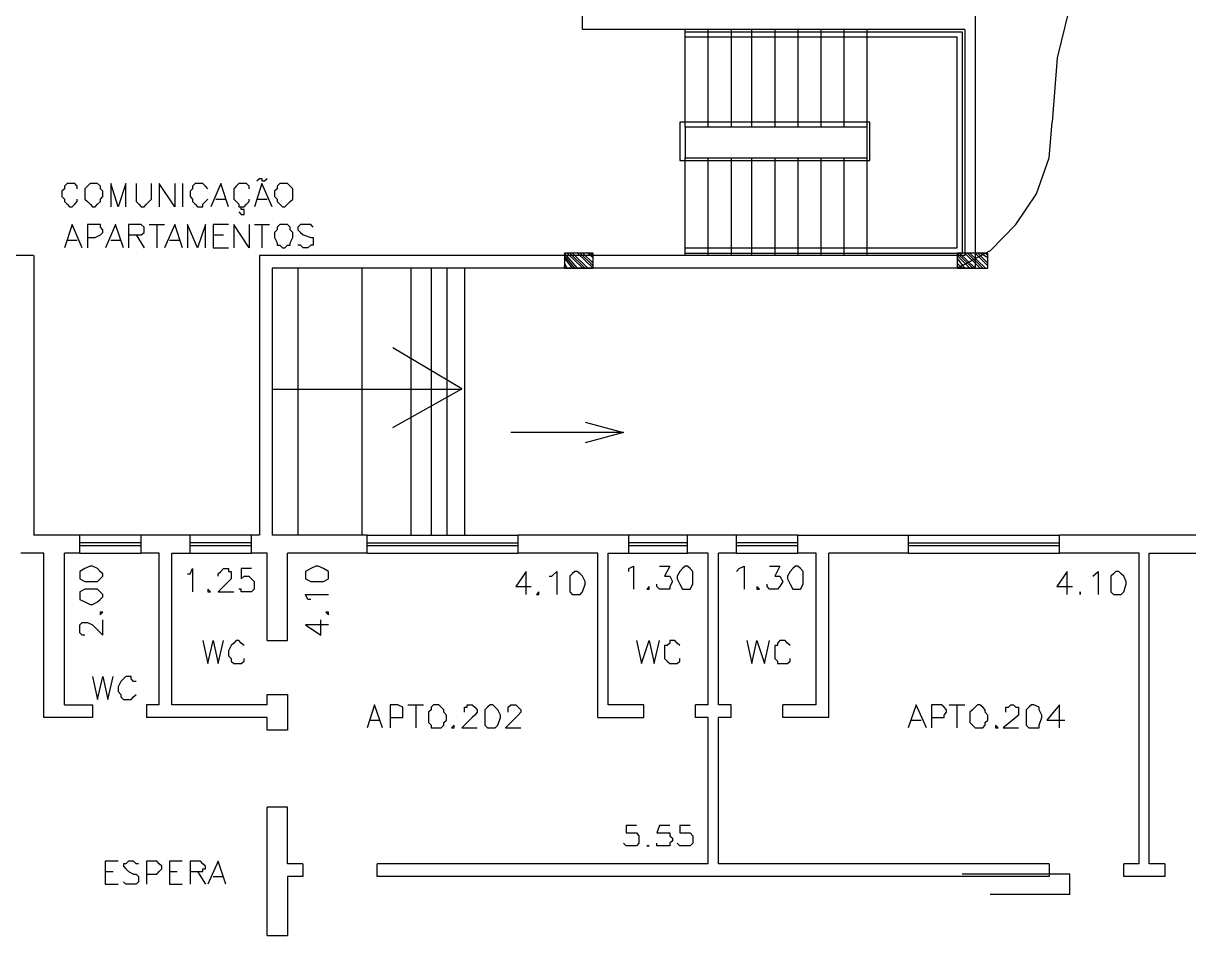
# Model space of a CAD drawing. Header units: millimetres. Extents: x -369 to -70, y -1414 to -1185.
# Drawn here: x -262.09 to -246.72, y -1322.74 to -1310.71 of the extents above; entities that cross this region are included whole.
import ezdxf

# ---------------------------------------------------------------- set-up
doc = ezdxf.new("R2010")
doc.units = ezdxf.units.MM
doc.header["$MEASUREMENT"] = 0
for name, color, linetype in [('10', 10, 'Continuous'), ('12', 12, 'Continuous'), ('2', 2, 'Continuous'), ('50', 50, 'Continuous'), ('8', 8, 'Continuous')]:
    doc.layers.add(name, color=color, linetype=linetype)

msp = doc.modelspace()

# ---------------------------------------------------------------- linework, layer by layer
at = {"layer": '10'}
for points in [[(-249.533, -1304.639), (-249.533, -1313.942)], [(-254.712, -1310.797), (-254.712, -1310.526)], [(-249.669, -1310.797), (-254.712, -1310.797)], [(-249.701, -1310.829), (-253.358, -1310.829)], [(-249.769, -1310.897), (-253.358, -1310.897)], [(-249.769, -1313.675), (-249.769, -1310.897)], [(-249.701, -1313.743), (-249.701, -1310.829)], [(-249.669, -1310.797), (-249.669, -1313.775)], [(-250.92, -1312.016), (-253.426, -1312.016), (-253.426, -1312.524), (-250.92, -1312.524), (-250.92, -1312.016)], [(-250.956, -1312.084), (-253.358, -1312.084), (-253.358, -1312.488), (-250.956, -1312.488), (-250.956, -1312.084)], [(-261.954, -1313.775), (-262.257, -1313.775), (-262.257, -1313.775), (-262.257, -1313.099)], [(-253.358, -1313.675), (-249.769, -1313.675)], [(-261.95, -1313.775), (-261.95, -1317.463)], [(-258.972, -1313.775), (-258.972, -1317.463)], [(-249.669, -1313.775), (-258.972, -1313.775)], [(-253.358, -1313.743), (-249.701, -1313.743)], [(-249.533, -1313.942), (-258.805, -1313.942)], [(-258.805, -1313.942), (-258.805, -1317.463)], [(-261.342, -1317.463), (-261.954, -1317.463)], [(-261.342, -1317.699), (-261.342, -1317.463)], [(-260.531, -1317.699), (-260.531, -1317.463)], [(-260.127, -1317.699), (-259.888, -1317.699), (-259.888, -1317.699), (-259.888, -1317.463), (-259.888, -1317.463), (-260.531, -1317.463)], [(-258.873, -1317.699), (-259.076, -1317.699), (-259.076, -1317.463)], [(-258.976, -1317.463), (-259.076, -1317.463)], [(-257.554, -1317.463), (-258.805, -1317.463)], [(-257.554, -1317.699), (-257.554, -1317.463)], [(-255.56, -1317.699), (-255.56, -1317.463)], [(-254.101, -1317.463), (-255.56, -1317.463)], [(-254.373, -1317.699), (-254.101, -1317.699), (-254.101, -1317.699), (-254.101, -1317.463)], [(-253.326, -1317.699), (-253.326, -1317.463)], [(-252.682, -1317.463), (-253.326, -1317.463)], [(-252.682, -1317.699), (-252.682, -1317.463)], [(-251.871, -1317.699), (-251.871, -1317.463)], [(-251.871, -1317.463), (-250.416, -1317.463), (-250.416, -1317.699), (-251.463, -1317.699)], [(-248.418, -1317.699), (-248.418, -1317.463)], [(-246.184, -1317.463), (-248.418, -1317.463)], [(-247.235, -1317.699), (-246.184, -1317.699), (-246.184, -1317.699), (-246.184, -1317.463)], [(-261.818, -1317.699), (-262.122, -1317.699)], [(-261.818, -1319.865), (-261.818, -1317.699)], [(-261.546, -1319.697), (-261.546, -1317.699)], [(-261.342, -1317.699), (-261.546, -1317.699)], [(-260.295, -1317.699), (-260.531, -1317.699)], [(-260.295, -1319.697), (-260.295, -1317.699)], [(-260.127, -1319.697), (-260.127, -1317.699)], [(-258.873, -1318.85), (-258.873, -1317.699)], [(-257.554, -1317.699), (-258.605, -1317.699)], [(-258.605, -1318.85), (-258.605, -1317.699)], [(-254.509, -1317.699), (-255.56, -1317.699)], [(-254.509, -1319.865), (-254.509, -1317.699)], [(-254.373, -1319.697), (-254.373, -1317.699)], [(-253.054, -1317.699), (-253.326, -1317.699)], [(-253.054, -1319.697), (-253.054, -1317.699)], [(-252.918, -1319.697), (-252.918, -1317.699)], [(-252.682, -1317.699), (-252.918, -1317.699)], [(-251.631, -1319.697), (-251.631, -1317.699), (-251.871, -1317.699)], [(-251.463, -1319.865), (-251.463, -1317.699)], [(-247.371, -1317.699), (-248.418, -1317.699)], [(-247.371, -1321.795), (-247.371, -1317.699)], [(-247.235, -1321.795), (-247.235, -1317.699)], [(-258.873, -1318.85), (-258.605, -1318.85)], [(-258.873, -1319.697), (-258.873, -1319.561), (-258.605, -1319.561), (-258.605, -1319.561), (-258.605, -1320.033), (-258.873, -1320.033), (-258.873, -1320.033), (-258.873, -1319.865)], [(-261.546, -1319.697), (-261.174, -1319.697), (-261.174, -1319.697), (-261.174, -1319.865), (-261.818, -1319.865)], [(-260.295, -1319.697), (-260.463, -1319.697), (-260.463, -1319.865)], [(-258.873, -1319.697), (-260.127, -1319.697)], [(-254.509, -1319.865), (-253.901, -1319.865), (-253.901, -1319.865), (-253.901, -1319.697), (-253.901, -1319.697), (-254.373, -1319.697)], [(-253.054, -1319.697), (-253.222, -1319.697)], [(-253.222, -1319.865), (-253.222, -1319.697)], [(-252.75, -1319.697), (-252.918, -1319.697)], [(-252.75, -1319.865), (-252.75, -1319.697)], [(-252.071, -1319.865), (-252.071, -1319.697)], [(-251.631, -1319.697), (-252.071, -1319.697)], [(-258.873, -1319.865), (-260.463, -1319.865)], [(-253.054, -1319.865), (-253.222, -1319.865)], [(-253.054, -1321.795), (-253.054, -1319.865)], [(-252.918, -1321.795), (-252.918, -1319.865)], [(-252.75, -1319.865), (-252.918, -1319.865)], [(-251.463, -1319.865), (-252.071, -1319.865)], [(-258.401, -1321.795), (-258.605, -1321.795), (-258.605, -1321.795), (-258.605, -1321.048), (-258.605, -1321.048), (-258.873, -1321.048)], [(-258.873, -1322.742), (-258.873, -1321.048)], [(-258.401, -1321.795), (-258.401, -1321.963), (-258.401, -1321.963), (-258.605, -1321.963), (-258.605, -1321.963), (-258.605, -1322.742)], [(-253.054, -1321.795), (-257.418, -1321.795)], [(-257.418, -1321.963), (-257.418, -1321.795)], [(-248.554, -1321.795), (-252.918, -1321.795)], [(-248.554, -1321.795), (-248.554, -1321.963)], [(-247.371, -1321.795), (-247.571, -1321.795)], [(-247.031, -1321.795), (-247.031, -1321.963), (-247.031, -1321.963), (-247.571, -1321.963), (-247.571, -1321.963), (-247.571, -1321.795)], [(-247.031, -1321.795), (-247.235, -1321.795)], [(-248.554, -1321.963), (-257.418, -1321.963)], [(-248.282, -1321.931), (-249.705, -1321.931)], [(-248.282, -1322.199), (-248.282, -1321.931)], [(-248.282, -1322.199), (-249.333, -1322.199)], [(-258.873, -1322.742), (-258.605, -1322.742)]]:
    msp.add_lwpolyline(points, dxfattribs=at)
at = {"layer": '12'}
for points in [[(-254.776, -1313.942), (-254.948, -1313.743)], [(-254.572, -1313.942), (-254.572, -1313.743), (-254.948, -1313.743), (-254.948, -1313.942), (-254.572, -1313.942)], [(-254.812, -1313.942), (-254.948, -1313.775)], [(-254.844, -1313.942), (-254.948, -1313.807)], [(-254.708, -1313.942), (-254.912, -1313.743)], [(-254.676, -1313.942), (-254.88, -1313.743)], [(-254.64, -1313.942), (-254.844, -1313.743)], [(-254.572, -1313.942), (-254.776, -1313.743)], [(-254.572, -1313.91), (-254.744, -1313.743)], [(-254.572, -1313.874), (-254.708, -1313.743)], [(-254.572, -1313.807), (-254.64, -1313.743)], [(-254.572, -1313.775), (-254.608, -1313.743)], [(-249.565, -1313.942), (-249.769, -1313.743)], [(-249.365, -1313.942), (-249.365, -1313.743), (-249.769, -1313.743), (-249.769, -1313.942), (-249.365, -1313.942)], [(-249.601, -1313.942), (-249.769, -1313.775)], [(-249.669, -1313.942), (-249.769, -1313.807)], [(-249.533, -1313.942), (-249.737, -1313.743)], [(-249.465, -1313.942), (-249.669, -1313.743)], [(-249.429, -1313.942), (-249.633, -1313.743)], [(-249.397, -1313.942), (-249.601, -1313.743)], [(-249.365, -1313.91), (-249.533, -1313.743)], [(-249.365, -1313.874), (-249.497, -1313.743)], [(-249.365, -1313.807), (-249.465, -1313.743)], [(-249.365, -1313.775), (-249.397, -1313.743)], [(-254.912, -1313.942), (-254.948, -1313.874)], [(-254.948, -1313.942), (-254.948, -1313.91)], [(-249.701, -1313.942), (-249.769, -1313.874)], [(-249.737, -1313.942), (-249.769, -1313.91)]]:
    msp.add_lwpolyline(points, dxfattribs=at)
at = {"layer": '2'}
for points in [[(-246.216, -1307.652), (-246.895, -1308.192), (-247.435, -1308.835), (-247.911, -1309.546), (-248.246, -1310.322), (-248.45, -1311.169), (-248.518, -1312.016)], [(-253.358, -1312.084), (-253.358, -1310.797)], [(-253.054, -1312.084), (-253.054, -1310.797)], [(-252.746, -1312.084), (-252.746, -1310.797)], [(-252.478, -1312.084), (-252.478, -1310.797)], [(-252.171, -1312.084), (-252.171, -1310.797)], [(-251.867, -1312.084), (-251.867, -1310.797)], [(-251.563, -1312.084), (-251.563, -1310.797)], [(-251.259, -1312.084), (-251.259, -1310.797)], [(-250.956, -1312.084), (-250.956, -1310.797)], [(-249.769, -1313.942), (-249.329, -1313.707), (-248.994, -1313.367), (-248.722, -1312.963), (-248.554, -1312.488), (-248.518, -1312.016)], [(-253.358, -1313.775), (-253.358, -1312.488)], [(-253.054, -1313.775), (-253.054, -1312.488)], [(-252.746, -1313.775), (-252.746, -1312.488)], [(-252.478, -1313.775), (-252.478, -1312.488)], [(-252.171, -1313.775), (-252.171, -1312.488)], [(-251.867, -1313.775), (-251.867, -1312.488)], [(-251.563, -1313.775), (-251.563, -1312.488)], [(-251.259, -1313.775), (-251.259, -1312.488)], [(-250.956, -1313.775), (-250.956, -1312.488)], [(-258.465, -1313.942), (-258.465, -1317.463)], [(-257.622, -1313.942), (-257.622, -1317.463)], [(-256.978, -1313.942), (-256.978, -1317.463)], [(-256.707, -1313.942), (-256.707, -1317.463)], [(-256.503, -1313.942), (-256.503, -1317.463)], [(-256.267, -1313.942), (-256.267, -1317.463)], [(-257.214, -1316.041), (-256.303, -1315.533), (-256.303, -1315.533), (-257.214, -1314.993)], [(-258.805, -1315.537), (-256.303, -1315.537)]]:
    msp.add_lwpolyline(points, dxfattribs=at)
at = {"layer": '50'}
for points in [[(-259.008, -1312.791), (-258.972, -1312.76), (-258.972, -1312.76), (-258.94, -1312.76), (-258.94, -1312.76), (-258.94, -1312.791), (-258.905, -1312.791), (-258.873, -1312.76)], [(-261.378, -1312.895), (-261.378, -1312.859), (-261.41, -1312.827), (-261.442, -1312.827), (-261.478, -1312.827), (-261.51, -1312.827), (-261.546, -1312.859), (-261.546, -1312.895), (-261.578, -1312.927), (-261.578, -1312.995), (-261.546, -1313.031), (-261.546, -1313.063), (-261.51, -1313.099), (-261.478, -1313.131), (-261.442, -1313.131), (-261.41, -1313.099), (-261.378, -1313.063), (-261.378, -1313.031)], [(-261.174, -1312.827), (-261.206, -1312.827), (-261.242, -1312.859), (-261.274, -1312.895), (-261.274, -1312.927), (-261.274, -1312.995), (-261.274, -1313.031), (-261.242, -1313.063), (-261.206, -1313.099), (-261.174, -1313.131), (-261.139, -1313.131), (-261.107, -1313.099), (-261.071, -1313.063), (-261.071, -1313.031), (-261.039, -1312.995), (-261.039, -1312.927), (-261.071, -1312.895), (-261.071, -1312.859), (-261.107, -1312.827), (-261.139, -1312.827), (-261.174, -1312.827)], [(-260.735, -1313.131), (-260.735, -1312.827), (-260.735, -1312.827), (-260.835, -1313.131), (-260.835, -1313.131), (-260.935, -1312.827), (-260.935, -1312.827), (-260.935, -1313.131)], [(-260.599, -1312.827), (-260.599, -1313.031), (-260.599, -1313.063), (-260.563, -1313.099), (-260.531, -1313.131), (-260.495, -1313.131), (-260.463, -1313.099), (-260.427, -1313.063), (-260.395, -1313.031), (-260.395, -1312.827)], [(-260.091, -1312.827), (-260.091, -1313.131), (-260.091, -1313.131), (-260.295, -1312.827), (-260.295, -1312.827), (-260.295, -1313.131)], [(-259.988, -1312.827), (-259.988, -1313.131)], [(-259.652, -1312.895), (-259.684, -1312.859), (-259.72, -1312.827), (-259.788, -1312.827), (-259.82, -1312.827), (-259.856, -1312.859), (-259.856, -1312.895), (-259.888, -1312.927), (-259.888, -1312.995), (-259.856, -1313.031), (-259.856, -1313.063), (-259.82, -1313.099), (-259.788, -1313.131), (-259.72, -1313.131), (-259.72, -1313.099), (-259.684, -1313.063), (-259.652, -1313.031)], [(-259.38, -1313.131), (-259.48, -1312.827), (-259.48, -1312.827), (-259.616, -1313.131)], [(-259.108, -1312.895), (-259.108, -1312.859), (-259.144, -1312.827), (-259.176, -1312.827), (-259.244, -1312.827), (-259.28, -1312.859), (-259.312, -1312.895), (-259.312, -1312.927), (-259.312, -1312.995), (-259.312, -1313.031), (-259.28, -1313.063), (-259.244, -1313.099), (-259.244, -1313.131), (-259.176, -1313.131), (-259.144, -1313.099), (-259.108, -1313.063), (-259.108, -1313.031)], [(-258.805, -1313.131), (-258.94, -1312.827), (-258.94, -1312.827), (-259.04, -1313.131)], [(-258.669, -1312.827), (-258.705, -1312.827), (-258.737, -1312.859), (-258.737, -1312.895), (-258.773, -1312.927), (-258.773, -1312.995), (-258.737, -1313.031), (-258.737, -1313.063), (-258.705, -1313.099), (-258.669, -1313.131), (-258.637, -1313.131), (-258.601, -1313.099), (-258.569, -1313.063), (-258.533, -1313.031), (-258.533, -1312.995), (-258.533, -1312.927), (-258.533, -1312.895), (-258.569, -1312.859), (-258.601, -1312.827), (-258.637, -1312.827), (-258.669, -1312.827)], [(-259.548, -1313.031), (-259.412, -1313.031)], [(-259.008, -1313.031), (-258.873, -1313.031)], [(-259.244, -1313.199), (-259.212, -1313.235), (-259.176, -1313.235), (-259.176, -1313.199), (-259.176, -1313.167), (-259.212, -1313.167), (-259.212, -1313.131)], [(-261.31, -1313.675), (-261.442, -1313.367), (-261.442, -1313.367), (-261.546, -1313.675)], [(-261.242, -1313.539), (-261.139, -1313.539), (-261.071, -1313.503), (-261.039, -1313.471), (-261.039, -1313.435), (-261.071, -1313.403), (-261.071, -1313.367), (-261.139, -1313.367), (-261.242, -1313.367), (-261.242, -1313.367), (-261.242, -1313.675)], [(-260.767, -1313.675), (-260.871, -1313.367), (-260.871, -1313.367), (-261.003, -1313.675)], [(-260.699, -1313.503), (-260.563, -1313.503), (-260.531, -1313.503), (-260.495, -1313.471), (-260.495, -1313.435), (-260.495, -1313.403), (-260.531, -1313.367), (-260.563, -1313.367), (-260.699, -1313.367), (-260.699, -1313.367), (-260.699, -1313.675)], [(-260.427, -1313.367), (-260.227, -1313.367)], [(-260.327, -1313.367), (-260.327, -1313.675)], [(-259.988, -1313.675), (-260.091, -1313.367), (-260.091, -1313.367), (-260.227, -1313.675)], [(-259.684, -1313.675), (-259.684, -1313.367), (-259.684, -1313.367), (-259.788, -1313.675), (-259.788, -1313.675), (-259.92, -1313.367), (-259.92, -1313.367), (-259.92, -1313.675)], [(-259.38, -1313.367), (-259.584, -1313.367), (-259.584, -1313.367), (-259.584, -1313.675)], [(-259.108, -1313.367), (-259.108, -1313.675), (-259.108, -1313.675), (-259.312, -1313.367), (-259.312, -1313.367), (-259.312, -1313.675)], [(-259.04, -1313.367), (-258.841, -1313.367)], [(-258.94, -1313.367), (-258.94, -1313.675)], [(-258.669, -1313.367), (-258.705, -1313.367), (-258.737, -1313.403), (-258.737, -1313.435), (-258.773, -1313.471), (-258.773, -1313.539), (-258.737, -1313.607), (-258.737, -1313.639), (-258.705, -1313.639), (-258.669, -1313.675), (-258.637, -1313.675), (-258.601, -1313.639), (-258.569, -1313.639), (-258.569, -1313.607), (-258.533, -1313.539), (-258.533, -1313.471), (-258.569, -1313.435), (-258.569, -1313.403), (-258.601, -1313.367), (-258.637, -1313.367), (-258.669, -1313.367)], [(-258.265, -1313.403), (-258.297, -1313.367), (-258.333, -1313.367), (-258.397, -1313.367), (-258.433, -1313.367), (-258.465, -1313.403), (-258.465, -1313.435), (-258.433, -1313.471), (-258.397, -1313.503), (-258.297, -1313.539), (-258.265, -1313.539), (-258.265, -1313.571), (-258.265, -1313.639), (-258.297, -1313.639), (-258.333, -1313.675), (-258.397, -1313.675), (-258.433, -1313.639), (-258.465, -1313.639)], [(-260.599, -1313.503), (-260.495, -1313.675)], [(-259.584, -1313.503), (-259.448, -1313.503)], [(-261.51, -1313.571), (-261.378, -1313.571)], [(-260.935, -1313.571), (-260.803, -1313.571)], [(-260.159, -1313.571), (-260.024, -1313.571)], [(-259.584, -1313.675), (-259.38, -1313.675)], [(-254.676, -1315.973), (-254.169, -1316.108), (-254.676, -1316.244)], [(-254.169, -1316.108), (-254.676, -1316.108), (-255.659, -1316.108)], [(-261.342, -1318.003), (-261.342, -1318.039), (-261.274, -1318.071), (-261.206, -1318.071), (-261.174, -1318.071), (-261.107, -1318.071), (-261.075, -1318.039), (-261.039, -1318.003), (-261.039, -1317.971), (-261.075, -1317.939), (-261.107, -1317.903), (-261.174, -1317.871), (-261.206, -1317.871), (-261.274, -1317.903), (-261.342, -1317.939), (-261.342, -1317.971), (-261.342, -1318.003)], [(-259.924, -1317.971), (-259.888, -1317.971), (-259.856, -1317.903), (-259.856, -1318.207)], [(-259.516, -1318.003), (-259.516, -1317.971), (-259.484, -1317.939), (-259.448, -1317.903), (-259.38, -1317.903), (-259.38, -1317.939), (-259.348, -1317.939), (-259.348, -1317.971), (-259.348, -1318.003), (-259.348, -1318.039), (-259.38, -1318.071), (-259.516, -1318.207), (-259.312, -1318.207)], [(-259.076, -1317.903), (-259.212, -1317.903), (-259.212, -1318.039), (-259.176, -1318.003), (-259.112, -1318.003), (-259.076, -1318.039), (-259.044, -1318.071), (-259.044, -1318.107), (-259.044, -1318.139), (-259.044, -1318.175), (-259.076, -1318.207), (-259.112, -1318.207), (-259.176, -1318.207), (-259.212, -1318.207), (-259.212, -1318.175), (-259.244, -1318.175)], [(-258.365, -1318.003), (-258.365, -1318.039), (-258.297, -1318.071), (-258.229, -1318.071), (-258.197, -1318.071), (-258.129, -1318.071), (-258.061, -1318.039), (-258.061, -1318.003), (-258.061, -1317.971), (-258.061, -1317.939), (-258.129, -1317.903), (-258.197, -1317.871), (-258.229, -1317.871), (-258.297, -1317.903), (-258.365, -1317.939), (-258.365, -1317.971), (-258.365, -1318.003)], [(-255.456, -1318.243), (-255.456, -1317.939), (-255.456, -1317.939), (-255.592, -1318.139), (-255.388, -1318.139)], [(-255.152, -1318.003), (-255.116, -1318.003), (-255.048, -1317.939), (-255.048, -1318.243)], [(-254.812, -1317.939), (-254.848, -1317.971), (-254.88, -1318.003), (-254.88, -1318.071), (-254.88, -1318.107), (-254.88, -1318.207), (-254.848, -1318.243), (-254.812, -1318.243), (-254.78, -1318.243), (-254.744, -1318.243), (-254.712, -1318.207), (-254.676, -1318.107), (-254.676, -1318.071), (-254.712, -1318.003), (-254.744, -1317.971), (-254.78, -1317.939), (-254.812, -1317.939)], [(-254.101, -1317.939), (-254.101, -1317.903), (-254.037, -1317.871), (-254.037, -1318.175)], [(-253.697, -1317.871), (-253.561, -1317.871), (-253.629, -1318.003), (-253.593, -1318.003), (-253.561, -1318.003), (-253.525, -1318.071), (-253.561, -1318.139), (-253.561, -1318.175), (-253.629, -1318.175), (-253.661, -1318.175), (-253.697, -1318.175), (-253.729, -1318.139), (-253.729, -1318.107)], [(-253.358, -1317.871), (-253.394, -1317.903), (-253.426, -1317.939), (-253.461, -1318.003), (-253.461, -1318.039), (-253.426, -1318.107), (-253.394, -1318.175), (-253.358, -1318.175), (-253.326, -1318.175), (-253.29, -1318.175), (-253.258, -1318.107), (-253.258, -1318.039), (-253.258, -1318.003), (-253.258, -1317.939), (-253.29, -1317.903), (-253.326, -1317.871), (-253.358, -1317.871)], [(-252.682, -1317.939), (-252.646, -1317.903), (-252.578, -1317.871), (-252.578, -1318.175)], [(-252.243, -1317.871), (-252.107, -1317.871), (-252.175, -1318.003), (-252.139, -1318.003), (-252.107, -1318.003), (-252.071, -1318.071), (-252.107, -1318.139), (-252.139, -1318.175), (-252.175, -1318.175), (-252.207, -1318.175), (-252.243, -1318.175), (-252.275, -1318.139), (-252.275, -1318.107)], [(-251.903, -1317.871), (-251.939, -1317.903), (-251.971, -1317.939), (-252.007, -1318.003), (-252.007, -1318.039), (-251.971, -1318.107), (-251.939, -1318.175), (-251.903, -1318.175), (-251.871, -1318.175), (-251.835, -1318.175), (-251.803, -1318.107), (-251.803, -1318.039), (-251.803, -1318.003), (-251.803, -1317.939), (-251.835, -1317.903), (-251.871, -1317.871), (-251.903, -1317.871)], [(-248.318, -1318.243), (-248.318, -1317.939), (-248.318, -1317.939), (-248.454, -1318.139), (-248.25, -1318.139)], [(-247.978, -1318.003), (-247.978, -1318.003), (-247.911, -1317.939), (-247.911, -1318.243)], [(-247.675, -1317.939), (-247.707, -1317.971), (-247.743, -1318.003), (-247.743, -1318.071), (-247.743, -1318.107), (-247.743, -1318.207), (-247.707, -1318.243), (-247.675, -1318.243), (-247.639, -1318.243), (-247.607, -1318.243), (-247.571, -1318.207), (-247.539, -1318.107), (-247.539, -1318.071), (-247.571, -1318.003), (-247.607, -1317.971), (-247.639, -1317.939), (-247.675, -1317.939)], [(-253.833, -1318.139), (-253.865, -1318.175), (-253.833, -1318.175), (-253.833, -1318.139)], [(-252.41, -1318.139), (-252.41, -1318.175), (-252.378, -1318.175), (-252.41, -1318.139)], [(-261.342, -1318.274), (-261.342, -1318.31), (-261.274, -1318.342), (-261.206, -1318.378), (-261.174, -1318.378), (-261.107, -1318.342), (-261.075, -1318.31), (-261.039, -1318.274), (-261.039, -1318.243), (-261.075, -1318.207), (-261.107, -1318.175), (-261.174, -1318.175), (-261.206, -1318.175), (-261.274, -1318.175), (-261.342, -1318.207), (-261.342, -1318.243), (-261.342, -1318.274)], [(-259.652, -1318.175), (-259.652, -1318.207), (-259.62, -1318.207), (-259.652, -1318.175)], [(-258.297, -1318.31), (-258.333, -1318.31), (-258.365, -1318.243), (-258.061, -1318.243)], [(-255.288, -1318.207), (-255.32, -1318.243), (-255.288, -1318.243), (-255.288, -1318.207)], [(-248.146, -1318.207), (-248.146, -1318.243), (-248.146, -1318.207)], [(-261.274, -1318.782), (-261.274, -1318.782), (-261.31, -1318.782), (-261.342, -1318.75), (-261.342, -1318.714), (-261.342, -1318.682), (-261.342, -1318.646), (-261.31, -1318.614), (-261.274, -1318.614), (-261.242, -1318.614), (-261.174, -1318.646), (-261.039, -1318.782), (-261.039, -1318.578)], [(-261.075, -1318.478), (-261.075, -1318.51), (-261.039, -1318.478), (-261.075, -1318.478)], [(-258.061, -1318.646), (-258.365, -1318.646), (-258.365, -1318.646), (-258.161, -1318.782), (-258.161, -1318.578)], [(-258.097, -1318.478), (-258.061, -1318.51), (-258.061, -1318.478), (-258.097, -1318.478)], [(-259.72, -1318.85), (-259.652, -1319.154), (-259.652, -1319.154), (-259.584, -1318.85), (-259.584, -1318.85), (-259.516, -1319.154), (-259.516, -1319.154), (-259.448, -1318.85)], [(-259.176, -1318.918), (-259.176, -1318.918), (-259.212, -1318.886), (-259.244, -1318.85), (-259.28, -1318.85), (-259.312, -1318.886), (-259.348, -1318.918), (-259.38, -1318.986), (-259.38, -1319.054), (-259.348, -1319.086), (-259.348, -1319.122), (-259.312, -1319.154), (-259.28, -1319.154), (-259.244, -1319.154), (-259.212, -1319.154), (-259.176, -1319.122), (-259.176, -1319.086)], [(-254.001, -1318.85), (-253.933, -1319.154), (-253.933, -1319.154), (-253.833, -1318.85), (-253.833, -1318.85), (-253.765, -1319.154), (-253.765, -1319.154), (-253.697, -1318.85)], [(-253.426, -1318.918), (-253.426, -1318.918), (-253.461, -1318.886), (-253.493, -1318.85), (-253.561, -1318.85), (-253.561, -1318.886), (-253.593, -1318.918), (-253.629, -1318.918), (-253.629, -1318.986), (-253.629, -1319.054), (-253.629, -1319.086), (-253.593, -1319.122), (-253.561, -1319.154), (-253.493, -1319.154), (-253.461, -1319.154), (-253.426, -1319.122), (-253.426, -1319.086)], [(-252.546, -1318.85), (-252.478, -1319.154), (-252.478, -1319.154), (-252.41, -1318.85), (-252.41, -1318.85), (-252.311, -1319.154), (-252.311, -1319.154), (-252.243, -1318.85)], [(-251.971, -1318.918), (-251.971, -1318.918), (-252.007, -1318.886), (-252.039, -1318.85), (-252.107, -1318.85), (-252.139, -1318.886), (-252.139, -1318.918), (-252.175, -1318.918), (-252.175, -1318.986), (-252.175, -1319.054), (-252.175, -1319.086), (-252.139, -1319.122), (-252.139, -1319.154), (-252.107, -1319.154), (-252.039, -1319.154), (-252.007, -1319.154), (-251.971, -1319.122), (-251.971, -1319.086)], [(-261.174, -1319.326), (-261.107, -1319.629), (-261.107, -1319.629), (-261.039, -1319.326), (-261.039, -1319.326), (-260.971, -1319.629), (-260.971, -1319.629), (-260.903, -1319.326)], [(-260.599, -1319.393), (-260.635, -1319.393), (-260.667, -1319.358), (-260.667, -1319.326), (-260.735, -1319.326), (-260.767, -1319.358), (-260.803, -1319.393), (-260.835, -1319.461), (-260.835, -1319.525), (-260.803, -1319.561), (-260.803, -1319.593), (-260.767, -1319.629), (-260.735, -1319.629), (-260.667, -1319.629), (-260.635, -1319.593), (-260.599, -1319.561)], [(-257.35, -1320.001), (-257.454, -1319.697), (-257.454, -1319.697), (-257.554, -1320.001)], [(-257.25, -1319.865), (-257.146, -1319.865), (-257.082, -1319.865), (-257.082, -1319.833), (-257.082, -1319.797), (-257.082, -1319.765), (-257.082, -1319.729), (-257.146, -1319.697), (-257.25, -1319.697), (-257.25, -1319.697), (-257.25, -1320.001)], [(-257.014, -1319.697), (-256.81, -1319.697)], [(-256.91, -1319.697), (-256.91, -1320.001)], [(-256.675, -1319.697), (-256.707, -1319.729), (-256.707, -1319.765), (-256.742, -1319.797), (-256.742, -1319.833), (-256.742, -1319.901), (-256.742, -1319.933), (-256.707, -1319.969), (-256.707, -1320.001), (-256.675, -1320.001), (-256.607, -1320.001), (-256.575, -1320.001), (-256.539, -1319.969), (-256.539, -1319.933), (-256.507, -1319.901), (-256.507, -1319.833), (-256.539, -1319.797), (-256.539, -1319.765), (-256.575, -1319.729), (-256.607, -1319.697), (-256.675, -1319.697)], [(-256.267, -1319.797), (-256.267, -1319.765), (-256.267, -1319.729), (-256.235, -1319.729), (-256.235, -1319.697), (-256.167, -1319.697), (-256.131, -1319.729), (-256.099, -1319.765), (-256.099, -1319.797), (-256.131, -1319.833), (-256.167, -1319.865), (-256.303, -1320.001), (-256.099, -1320.001)], [(-255.931, -1319.697), (-255.963, -1319.729), (-255.999, -1319.765), (-255.999, -1319.833), (-255.999, -1319.865), (-255.999, -1319.969), (-255.963, -1320.001), (-255.931, -1320.001), (-255.895, -1320.001), (-255.863, -1320.001), (-255.827, -1319.969), (-255.795, -1319.865), (-255.795, -1319.833), (-255.827, -1319.765), (-255.863, -1319.729), (-255.895, -1319.697), (-255.931, -1319.697)], [(-255.691, -1319.797), (-255.691, -1319.765), (-255.691, -1319.729), (-255.659, -1319.697), (-255.592, -1319.697), (-255.56, -1319.729), (-255.524, -1319.765), (-255.524, -1319.797), (-255.56, -1319.833), (-255.592, -1319.865), (-255.727, -1320.001), (-255.524, -1320.001)], [(-250.176, -1320.001), (-250.312, -1319.697), (-250.312, -1319.697), (-250.416, -1320.001)], [(-250.109, -1319.865), (-249.977, -1319.865), (-249.941, -1319.865), (-249.941, -1319.833), (-249.909, -1319.797), (-249.909, -1319.765), (-249.941, -1319.729), (-249.977, -1319.697), (-250.109, -1319.697), (-250.109, -1319.697), (-250.109, -1320.001)], [(-249.873, -1319.697), (-249.669, -1319.697)], [(-249.773, -1319.697), (-249.773, -1320.001)], [(-249.501, -1319.697), (-249.533, -1319.729), (-249.569, -1319.765), (-249.601, -1319.797), (-249.601, -1319.833), (-249.601, -1319.901), (-249.601, -1319.933), (-249.569, -1319.969), (-249.533, -1320.001), (-249.501, -1320.001), (-249.469, -1320.001), (-249.433, -1320.001), (-249.401, -1319.969), (-249.401, -1319.933), (-249.365, -1319.901), (-249.365, -1319.833), (-249.401, -1319.797), (-249.401, -1319.765), (-249.433, -1319.729), (-249.469, -1319.697), (-249.501, -1319.697)], [(-249.129, -1319.797), (-249.129, -1319.765), (-249.129, -1319.729), (-249.093, -1319.729), (-249.061, -1319.697), (-249.026, -1319.697), (-248.994, -1319.729), (-248.962, -1319.729), (-248.962, -1319.765), (-248.962, -1319.797), (-248.962, -1319.833), (-248.994, -1319.865), (-249.161, -1320.001), (-248.962, -1320.001)], [(-248.79, -1319.697), (-248.826, -1319.729), (-248.858, -1319.765), (-248.858, -1319.833), (-248.858, -1319.865), (-248.858, -1319.969), (-248.826, -1320.001), (-248.79, -1320.001), (-248.758, -1320.001), (-248.69, -1320.001), (-248.69, -1319.969), (-248.654, -1319.865), (-248.654, -1319.833), (-248.69, -1319.765), (-248.69, -1319.729), (-248.758, -1319.697), (-248.79, -1319.697)], [(-248.418, -1320.001), (-248.418, -1319.697), (-248.418, -1319.697), (-248.586, -1319.901), (-248.35, -1319.901)], [(-257.522, -1319.901), (-257.386, -1319.901)], [(-256.403, -1319.969), (-256.439, -1320.001), (-256.403, -1320.001), (-256.403, -1319.969)], [(-250.38, -1319.901), (-250.244, -1319.901)], [(-249.265, -1319.969), (-249.265, -1320.001), (-249.229, -1320.001), (-249.265, -1319.969)], [(-254.001, -1321.288), (-254.137, -1321.288), (-254.137, -1321.388), (-254.101, -1321.388), (-254.037, -1321.388), (-254.001, -1321.388), (-253.969, -1321.424), (-253.969, -1321.456), (-253.969, -1321.492), (-253.969, -1321.524), (-254.001, -1321.556), (-254.037, -1321.556), (-254.101, -1321.556), (-254.137, -1321.556), (-254.169, -1321.524)], [(-253.561, -1321.288), (-253.697, -1321.288), (-253.729, -1321.388), (-253.697, -1321.388), (-253.661, -1321.388), (-253.629, -1321.388), (-253.561, -1321.388), (-253.561, -1321.424), (-253.525, -1321.456), (-253.525, -1321.492), (-253.561, -1321.524), (-253.561, -1321.556), (-253.629, -1321.556), (-253.661, -1321.556), (-253.697, -1321.556), (-253.729, -1321.556), (-253.729, -1321.524)], [(-253.29, -1321.288), (-253.426, -1321.288), (-253.426, -1321.388), (-253.358, -1321.388), (-253.326, -1321.388), (-253.29, -1321.388), (-253.258, -1321.424), (-253.258, -1321.456), (-253.258, -1321.492), (-253.258, -1321.524), (-253.29, -1321.556), (-253.326, -1321.556), (-253.358, -1321.556), (-253.426, -1321.556), (-253.461, -1321.524)], [(-253.833, -1321.556), (-253.865, -1321.556), (-253.833, -1321.556)], [(-260.835, -1321.759), (-261.007, -1321.759), (-261.007, -1321.759), (-261.007, -1322.063)], [(-260.567, -1321.795), (-260.599, -1321.795), (-260.635, -1321.759), (-260.699, -1321.759), (-260.735, -1321.795), (-260.767, -1321.795), (-260.767, -1321.827), (-260.735, -1321.863), (-260.699, -1321.895), (-260.635, -1321.931), (-260.599, -1321.931), (-260.567, -1321.963), (-260.567, -1322.031), (-260.599, -1322.063), (-260.635, -1322.063), (-260.699, -1322.063), (-260.735, -1322.063), (-260.767, -1322.031)], [(-260.463, -1321.931), (-260.327, -1321.931), (-260.295, -1321.895), (-260.259, -1321.863), (-260.259, -1321.827), (-260.295, -1321.795), (-260.327, -1321.759), (-260.463, -1321.759), (-260.463, -1321.759), (-260.463, -1322.063)], [(-259.992, -1321.759), (-260.159, -1321.759), (-260.159, -1321.759), (-260.159, -1322.063)], [(-259.888, -1321.895), (-259.752, -1321.895), (-259.72, -1321.895), (-259.72, -1321.863), (-259.684, -1321.863), (-259.684, -1321.827), (-259.72, -1321.795), (-259.752, -1321.759), (-259.888, -1321.759), (-259.888, -1321.759), (-259.888, -1322.063)], [(-259.416, -1322.063), (-259.516, -1321.759), (-259.516, -1321.759), (-259.652, -1322.063)], [(-261.007, -1321.895), (-260.903, -1321.895)], [(-260.159, -1321.895), (-260.059, -1321.895)], [(-259.788, -1321.895), (-259.684, -1322.063)], [(-259.584, -1321.963), (-259.448, -1321.963)], [(-261.007, -1322.063), (-260.835, -1322.063)], [(-260.159, -1322.063), (-259.992, -1322.063)]]:
    msp.add_lwpolyline(points, dxfattribs=at)
at = {"layer": '8'}
for points in [[(-260.531, -1317.463), (-261.342, -1317.463)], [(-259.076, -1317.463), (-259.888, -1317.463)], [(-257.554, -1317.463), (-255.56, -1317.463)], [(-253.326, -1317.463), (-254.101, -1317.463)], [(-251.871, -1317.463), (-252.682, -1317.463)], [(-250.416, -1317.463), (-248.418, -1317.463)], [(-260.531, -1317.563), (-261.342, -1317.563)], [(-261.342, -1317.599), (-260.531, -1317.599)], [(-259.076, -1317.563), (-259.888, -1317.563)], [(-259.888, -1317.599), (-259.076, -1317.599)], [(-257.554, -1317.563), (-255.56, -1317.563)], [(-257.554, -1317.599), (-255.56, -1317.599)], [(-253.326, -1317.563), (-254.101, -1317.563)], [(-254.101, -1317.599), (-253.326, -1317.599)], [(-251.871, -1317.563), (-252.682, -1317.563)], [(-252.682, -1317.599), (-251.871, -1317.599)], [(-250.416, -1317.563), (-248.418, -1317.563)], [(-250.416, -1317.599), (-248.418, -1317.599)], [(-261.342, -1317.699), (-260.531, -1317.699)], [(-259.888, -1317.699), (-259.076, -1317.699)], [(-257.554, -1317.699), (-255.56, -1317.699)], [(-254.101, -1317.699), (-253.326, -1317.699)], [(-252.682, -1317.699), (-251.871, -1317.699)], [(-250.416, -1317.699), (-248.418, -1317.699)]]:
    msp.add_lwpolyline(points, dxfattribs=at)

doc.saveas('drawing.dxf')
